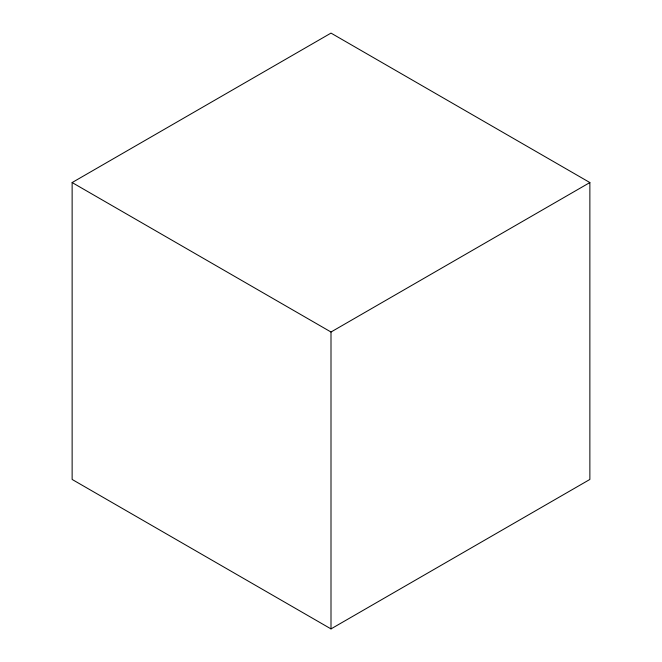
<?xml version="1.0" encoding="UTF-8"?>
<svg xmlns="http://www.w3.org/2000/svg" width="662" height="662" viewBox="0 0 662 662"><rect width="100%" height="100%" fill="white"/><g stroke="black" fill="none" stroke-linecap="round" stroke-linejoin="round"><path stroke-width="0.99" d="M72.133 182.555L331 33.1L589.867 182.555L589.867 479.445L331 628.9L72.133 479.445L72.133 182.555L331 332.018L589.867 182.555M331 332.018L331 628.9"/></g></svg>
